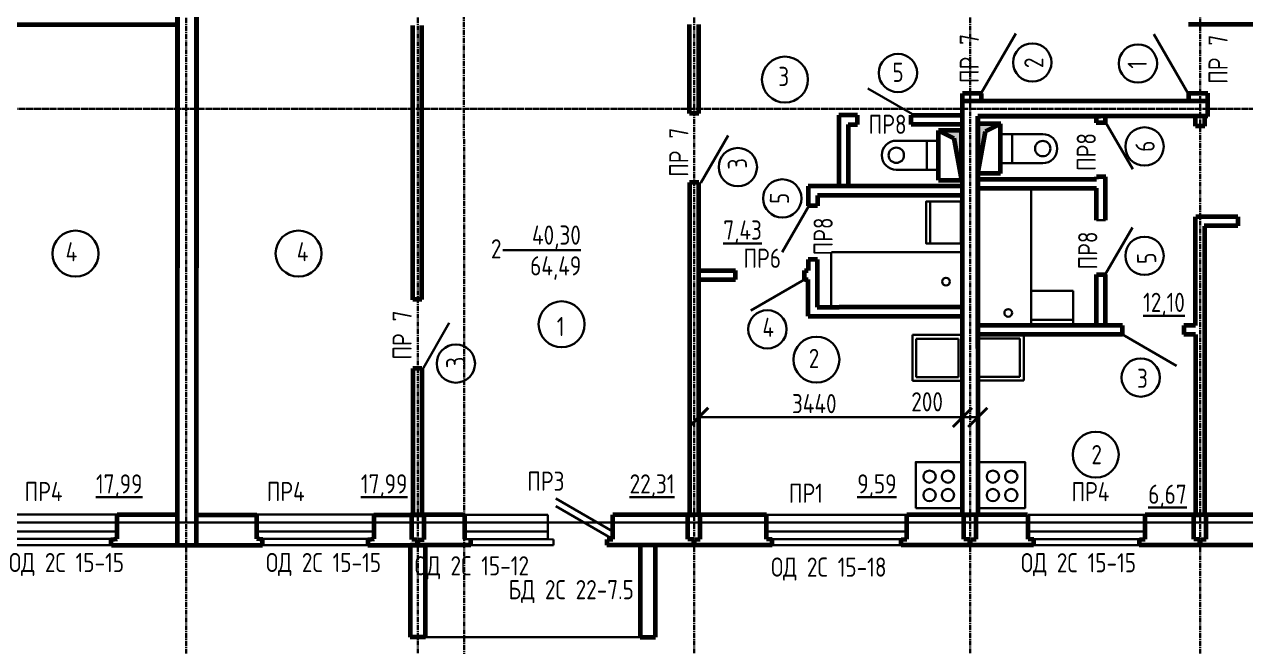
# Model space of a CAD drawing. Header units: millimetres. Extents: x 83035 to 329678, y -103769 to 22061.
# Drawn here: x 187717 to 203645, y -25363 to -17241 of the extents above; entities that cross this region are included whole.
import ezdxf

# ---------------------------------------------------------------- set-up
doc = ezdxf.new("R2010")
doc.units = ezdxf.units.MM
doc.header["$LTSCALE"] = 10
doc.linetypes.add('CENTER', pattern=[50.8, 31.75, -6.35, 6.35, -6.35])
for name, color, linetype, lineweight in [('Осевой', 4, 'CENTER', 30), ('Основной', 5, 'Continuous', 60), ('Размерный', 3, 'Continuous', 30), ('Разрезка', 17, 'Continuous', 60), ('Символ разрез', 3, 'Continuous', 20), ('Текст', 244, 'Continuous', 30)]:
    doc.layers.add(name, color=color, linetype=linetype, lineweight=lineweight)
doc.styles.add('1.10', font='', dxfattribs={"height": 25})
doc.styles.add('2.5', font='', dxfattribs={"height": 250})
doc.styles.get('1.10').set_extended_font_data('GOST type A')
doc.styles.get('2.5').set_extended_font_data('GOST type A')
doc.dimstyles.new('Размеры', dxfattribs={"dimtxt": 250, "dimasz": 250, "dimexe": 125, "dimexo": 62.5, "dimgap": 62.5, "dimtad": 1, "dimtxsty": '2.5', "dimblk": 'ARCHTICK', "dimcen": 250, "dimadec": 0, "dimazin": 0, "dimtfac": 1, "dimtmove": 1, "dimatfit": 3, "dimfxl": 1.25, "dimarcsym": 0})

# ---------------------------------------------------------------- blocks, each defined once
blk = doc.blocks.new('_ArchTick')
at = {"color": 0, "linetype": 'ByBlock', "const_width": 0.15}
blk.add_lwpolyline([(-0.5, -0.5), (0.5, 0.5)], dxfattribs=at)
blk = doc.blocks.new('*D588')
at = {"layer": 'Размерный', "color": 0, "linetype": 'ByBlock', "lineweight": -2, "ltscale": 500}
for p, q in [((170125, -17042), (169925, -17042)), ((170050, -17042), (170050, -17242)), ((170050, -17242), (169925, -17242))]:
    blk.add_line(p, q, dxfattribs=at)
at = {"layer": 'Размерный', "color": 0, "lineweight": -2, "ltscale": 500, "xscale": 250, "yscale": 250, "zscale": 250}
for p, rotation in [((170050, -17042), 90), ((170050, -17242), 270)]:
    blk.add_blockref('_ArchTick', p, dxfattribs=dict(at, rotation=rotation))
at = {"layer": 'Размерный', "color": 0, "ltscale": 500, "insert": (169862, -16481), "char_height": 250, "attachment_point": 5, "rotation": 90, "style": '2.5'}
blk.add_mtext('200', dxfattribs=at)
blk = doc.blocks.new('*D589')
at = {"layer": 'Размерный', "color": 0, "linetype": 'ByBlock', "lineweight": -2, "ltscale": 500}
for p, q in [((170125, -17242), (169925, -17242)), ((170050, -17242), (170050, -23642)), ((170050, -23642), (169925, -23642))]:
    blk.add_line(p, q, dxfattribs=at)
at = {"layer": 'Размерный', "color": 0, "lineweight": -2, "ltscale": 500, "xscale": 250, "yscale": 250, "zscale": 250}
for p, rotation in [((170050, -17242), 90), ((170050, -23642), 270)]:
    blk.add_blockref('_ArchTick', p, dxfattribs=dict(at, rotation=rotation))
at = {"layer": 'Размерный', "color": 0, "ltscale": 500, "insert": (169862, -20442), "char_height": 250, "attachment_point": 5, "rotation": 90, "style": '2.5'}
blk.add_mtext('6400', dxfattribs=at)
blk = doc.blocks.new('36')
at = {"layer": 'Основной', "color": 0, "lineweight": 30, "ltscale": 0.5}
blk.add_lwpolyline([(-184385, -26135), (-184985, -26135), (-184985, -25535), (-184385, -25535)], close=True, dxfattribs=at)
for centre in [(-184805, -25725), (-184565, -25725), (-184805, -25965), (-184565, -25965)]:
    blk.add_circle(centre, 80, dxfattribs=at)
blk = doc.blocks.new('11')
at = {"layer": 'Основной', "color": 0, "lineweight": 30, "ltscale": 0.5}
blk.add_line((-188675, -17377), (-188125, -17377), dxfattribs=at)
blk.add_lwpolyline([(-188675, -17777), (-188125, -17777), (-188125, -17327), (-188675, -17327)], close=True, dxfattribs=at)
blk = doc.blocks.new('8')
at = {"layer": 'Основной'}
h = blk.add_hatch(color=0, dxfattribs=at)
h.set_gradient(color1=(0, 1, 5), color2=(0, 0, 0), one_color=1)
h.paths.add_polyline_path([(-187425, -16522), (-187725, -16522), (-187525, -16622), (-187425, -17172), (-187425, -17037), (-187425, -17037), (-187425, -16657), (-187425, -16657)])
at = {"layer": 'Основной', "color": 0}
for p, q in [((-187725, -17172), (-187725, -16522)), ((-187725, -16522), (-187525, -16622)), ((-187425, -16522), (-187725, -16522)), ((-187425, -17172), (-187425, -16522)), ((-187525, -16622), (-187425, -17172)), ((-187725, -17172), (-187425, -17172))]:
    blk.add_line(p, q, dxfattribs=at)
at = {"layer": 'Основной', "color": 0, "lineweight": 30, "ltscale": 0.5}
for p, q in [((-187725, -16657), (-188275, -16657)), ((-187875, -17037), (-187875, -16657)), ((-187725, -16657), (-187725, -17037)), ((-188275, -17037), (-187725, -17037))]:
    blk.add_line(p, q, dxfattribs=at)
blk.add_circle((-188275, -16847), 100, dxfattribs=at)
blk.add_arc((-188275, -16847), 190, 90, 270, dxfattribs=at)
blk = doc.blocks.new('41')
at = {"layer": 'Разрезка', "color": 0}
for p, q in [((-177165, -27055), (-177165, -26735)), ((-177005, -27055), (-177005, -26735)), ((-177090, -27060), (-177165, -27055)), ((-177090, -27135), (-177090, -27060)), ((-177080, -27060), (-177005, -27055)), ((-177080, -27135), (-177080, -27060))]:
    blk.add_line(p, q, dxfattribs=at)
blk = doc.blocks.new('47')
at = {"layer": 'Основной'}
h = blk.add_hatch(color=0, dxfattribs=at)
h.set_gradient(color1=(0, 1, 5), color2=(0, 0, 0), one_color=1)
h.paths.add_polyline_path([(-184433, -21679), (-184733, -21679), (-184533, -21779), (-184433, -22329), (-184433, -22194), (-184433, -22194), (-184433, -21814), (-184433, -21814)])
at = {"layer": 'Основной', "color": 0, "lineweight": 30, "ltscale": 0.5}
for p, q in [((-184733, -21814), (-185283, -21814)), ((-184883, -22194), (-184883, -21814)), ((-185283, -22194), (-184733, -22194))]:
    blk.add_line(p, q, dxfattribs=at)
at = {"layer": 'Основной', "color": 0}
for p, q in [((-184435, -21677), (-184735, -21677)), ((-184735, -21680), (-184535, -21780)), ((-184733, -22329), (-184733, -21679)), ((-184534, -21782), (-184434, -22332)), ((-184438, -22325), (-184438, -21675)), ((-184733, -22329), (-184433, -22329))]:
    blk.add_line(p, q, dxfattribs=at)
at = {"layer": 'Основной', "color": 0, "lineweight": 30, "ltscale": 0.5}
blk.add_circle((-185283, -22004), 100, dxfattribs=at)
blk.add_arc((-185283, -22004), 190, 90, 270, dxfattribs=at)
blk = doc.blocks.new('55')
at = {"layer": 'Текст', "color": 0, "style": '2.5'}
for s, p in [('ПР', (-180064, -17142)), ('7', (-179564, -17142))]:
    blk.add_text(s, height=250, dxfattribs=at).set_placement(p)
blk = doc.blocks.new('56')
at = {"layer": 'Основной', "color": 0, "lineweight": 30}
for p, q in [((-184985, -24985), (-184985, -24385)), ((-184385, -24435), (-184935, -24435)), ((-184935, -24435), (-184935, -24935)), ((-184985, -24985), (-184385, -24985)), ((-184935, -24935), (-184385, -24935))]:
    blk.add_line(p, q, dxfattribs=at)
blk = doc.blocks.new('57')
at = {"layer": 'Основной', "color": 0, "lineweight": 30}
for p, q in [((-184171, -24985), (-184171, -24385)), ((-183571, -24435), (-184121, -24435)), ((-184121, -24435), (-184121, -24935)), ((-183570, -24435), (-183570, -24935)), ((-183521, -24985), (-183521, -24385)), ((-184171, -24985), (-183521, -24985)), ((-184121, -24935), (-183571, -24935))]:
    blk.add_line(p, q, dxfattribs=at)
at = {"layer": 'Размерный', "color": 0, "ltscale": 500}
blk.add_line((-184171, -24385), (-183521, -24385), dxfattribs=at)
blk = doc.blocks.new('58')
at = {"layer": 'Размерный', "color": 0, "ltscale": 0.5}
blk.add_circle((-181488, -19321), 300, dxfattribs=at)
at = {"layer": 'Размерный', "color": 0, "ltscale": 500, "insert": (-181575, -19155), "char_height": 250, "width": 1306.21, "attachment_point": 1, "style": '1.10'}
blk.add_mtext('3', dxfattribs=at)
blk = doc.blocks.new('285')
at = {"layer": 'Осевой', "color": 0, "ltscale": 0.2}
blk.add_line((-165107, -30396), (-165107, -12836), dxfattribs=at)
at = {"layer": 'Основной', "color": 0, "lineweight": 30}
for p, q in [((-164512, -19460), (-164962, -20240)), ((-162708, -19471), (-162258, -20251))]:
    blk.add_line(p, q, dxfattribs=at)
at = {"layer": 'Основной', "color": 0}
for p, q in [((-165207, -25742), (-165207, -20242)), ((-164957, -20243), (-165207, -20243)), ((-164957, -20342), (-164957, -20243)), ((-162441, -20342), (-164957, -20342)), ((-162007, -20342), (-162507, -20342)), ((-162257, -20239), (-162257, -20342)), ((-162007, -20243), (-162257, -20243)), ((-162007, -20542), (-162007, -20241))]:
    blk.add_line(p, q, dxfattribs=at)
at = {"layer": 'Размерный', "color": 0, "ltscale": 500}
for centre in [(-164296, -19839), (-162917, -19852)]:
    blk.add_circle(centre, 250, dxfattribs=at)
at = {"layer": 'Размерный', "color": 0, "extrusion": (0, 0, -1), "xscale": -1, "zscale": -1, "rotation": 270}
for p in [(182134, 159956), (178889, 159946)]:
    blk.add_blockref('55', p, dxfattribs=at)
blk = doc.blocks.new('42')
at = {"layer": 'Размерный', "color": 0, "ltscale": 500, "char_height": 250, "attachment_point": 7, "rotation": 90, "style": '1.10'}
for s, insert, width in [('2', (-162769, -18408), 531.65), ('{\\fGOST type A|b1|i0|c204|p34;1}', (-164152, -18457), 609.04), ('2', (-164150, -19912), 531.65), ('{\\fGOST type A|b1|i0|c204|p34;1}', (-162802, -19918), 609.04)]:
    blk.add_mtext(s, dxfattribs=dict(at, insert=insert, width=width))
blk = doc.blocks.new('288')
at = {"layer": 'Основной', "color": 0, "lineweight": 30}
for p, q in [((-174411, -25739), (-172881, -25739)), ((-174411, -25959), (-172881, -25959)), ((-174411, -26059), (-172881, -26059)), ((-174336, -26139), (-172956, -26139))]:
    blk.add_line(p, q, dxfattribs=at)
at = {"layer": 'Разрезка', "color": 0}
for p, q in [((-174411, -26059), (-174411, -25739)), ((-172881, -26059), (-172881, -25739)), ((-174336, -26064), (-174411, -26059)), ((-174336, -26139), (-174336, -26064)), ((-172956, -26064), (-172881, -26059)), ((-172956, -26139), (-172956, -26064))]:
    blk.add_line(p, q, dxfattribs=at)
at = {"layer": 'Текст', "color": 0, "insert": (-174290, -26241), "char_height": 250, "width": 1690.16, "attachment_point": 1, "style": '2.5'}
blk.add_mtext('{\\fGOST type A|b0|i0|c204|p34;ОД} 2{\\fGOST type A|b0|i0|c204|p34;С} 15-15', dxfattribs=at)

msp = doc.modelspace()

# ---------------------------------------------------------------- linework, layer by layer
at = {"layer": 'Осевой', "color": 0, "ltscale": 0.2}
for p, q in [((189828.516, -28299.036), (189828.516, -10749.785)), ((192848.543, -28295.426), (192848.543, -10735.404)), ((193453.08, -27843.232), (193449.145, -10683.31)), ((196452.047, -28295.388), (196452.047, -10721.92)), ((203052.047, -27995.386), (203052.047, -10753.708)), ((165924.977, -18341.945), (204666.347, -18341.945)), ((210765.828, -18341.273), (175010.677, -18341.273)), ((165861.407, -23741.945), (204683.46, -23741.945)), ((210844.919, -23741.273), (174993.564, -23741.273))]:
    msp.add_line(p, q, dxfattribs=at)
at = {"layer": 'Основной', "color": 0, "ltscale": 0.2}
for p, q in [((189713.458, -23642.899), (189713.458, -11245.912)), ((189713.566, -24043.51), (189720.692, -11242.063)), ((189963.458, -24044.181), (189967.097, -11235.985)), ((189963.566, -23642.228), (189963.566, -11245.241))]:
    msp.add_line(p, q, dxfattribs=at)
at = {"layer": 'Основной', "color": 0, "ltscale": 500}
for p, q in [((179474.977, -17241.344), (189714.632, -17241.945)), ((192781.847, -20835.875), (192781.847, -17254.183)), ((192901.847, -20834.102), (192901.847, -17254.183)), ((196392.047, -18402.853), (196392.047, -17242.24)), ((196512.047, -18402.853), (196512.047, -17242.24)), ((200202.047, -18241.273), (199952.047, -18241.273)), ((198582.122, -18426.396), (198341.305, -18426.396)), ((198341.305, -18426.396), (198341.909, -18546.396)), ((198582.122, -18546.396), (198582.122, -18426.396)), ((199282.122, -18546.396), (199282.122, -18426.396)), ((199282.122, -18426.396), (199936.708, -18426.396)), ((201700.055, -18527.41), (201700.055, -18440.704)), ((201820.055, -18527.41), (201820.055, -18440.704)), ((198341.909, -18546.396), (198341.909, -19357.125)), ((198461.909, -18546.396), (198461.909, -19354.743)), ((198461.909, -18546.396), (198582.122, -18546.396)), ((199932.756, -18546.396), (199282.122, -18546.396)), ((199939.289, -19354.569), (197939.961, -19354.555)), ((197939.961, -19354.555), (197940.194, -19609.026)), ((199939.289, -19474.569), (198060.433, -19474.569)), ((198060.433, -19474.569), (198060.511, -19609.026)), ((198060.511, -19609.026), (197940.194, -19609.026)), ((203543.79, -19751.871), (202995.832, -19751.193)), ((203543.79, -19871.193), (203106.253, -19871.193)), ((203543.79, -19751.871), (203543.79, -19871.917)), ((198060.511, -20309.026), (197940.194, -20309.026)), ((197940.194, -20309.026), (197940.194, -20451.862)), ((197893.034, -20452.407), (197941.622, -20452.407)), ((197891.822, -20569.478), (197940.353, -20569.478)), ((192901.847, -20834.102), (192781.915, -20834.102)), ((192781.847, -21734.102), (192781.847, -23639.446)), ((192901.847, -21734.102), (192781.915, -21734.102)), ((192901.847, -21734.102), (192901.847, -23639.446))]:
    msp.add_line(p, q, dxfattribs=at)
at = {"layer": 'Основной', "color": 0}
for p, q in [((209252.047, -17241.273), (202899.893, -17241.273)), ((196512.047, -18402.853), (196392.047, -18402.853)), ((200152.047, -18441.273), (200152.047, -23641.273)), ((202681.422, -18441.273), (200152.047, -18441.273)), ((200152.047, -21171.273), (200152.047, -18441.273)), ((200152.047, -18441.273), (201752.047, -18441.273)), ((203152.047, -18441.273), (202652.047, -18441.273)), ((202992.047, -18570.461), (202992.047, -18441.273)), ((203112.047, -18570.461), (203112.047, -18441.273)), ((201820.055, -18527.41), (201697.828, -18527.41)), ((203112.047, -18570.461), (202992.047, -18570.461)), ((200152.69, -19260.253), (201699.08, -19260.253)), ((201820.556, -19230.253), (201700.348, -19230.253)), ((201700.348, -19260.328), (201700.348, -19230.253)), ((201819.08, -19796.761), (201819.08, -19230.445)), ((196512.047, -19302.853), (196392.047, -19302.853)), ((196392.047, -19303.795), (196392.047, -23641.273)), ((196512.047, -23641.273), (196512.047, -19302.853)), ((200151.324, -19380.253), (201699.08, -19380.253)), ((201699.08, -19796.761), (201699.08, -19380.297)), ((202992.047, -21171.273), (202992.047, -19752.485)), ((203112.047, -23641.273), (203112.047, -19874.41)), ((196511.811, -20452.155), (196991.606, -20452.155)), ((201699.08, -20506.761), (201818.083, -20506.761)), ((201699.08, -21170.924), (201699.08, -20506.761)), ((201819.08, -21170.924), (201819.08, -20506.761)), ((196512.654, -20572.155), (196991.606, -20572.155)), ((198058.922, -20930.217), (198344.917, -20930.217)), ((199944.917, -20930.217), (198344.917, -20930.217)), ((197939.87, -21050.217), (199944.917, -21050.217)), ((202042.047, -21171.273), (200151.383, -21171.273)), ((200152.047, -21471.273), (200152.047, -21171.273)), ((202842.047, -21171.273), (202842.047, -21291.273)), ((202992.047, -21171.273), (202842.047, -21171.273)), ((202042.047, -21291.273), (200152.047, -21291.273)), ((202992.047, -21291.273), (202842.047, -21291.273)), ((202992.047, -21291.273), (202992.047, -23641.273)), ((189713.844, -23641.945), (188928.518, -23641.945)), ((189963.181, -23641.273), (190748.507, -23641.273)), ((192272.977, -23641.273), (192952.047, -23641.273)), ((192752.047, -23641.273), (192752.047, -23641.273)), ((192752.047, -23641.273), (192752.047, -23641.273)), ((193463.918, -23641.273), (192752.047, -23641.273)), ((192952.047, -23641.273), (192952.047, -23641.273)), ((192952.047, -23641.273), (192952.047, -23641.273)), ((197397.047, -23641.273), (195394.126, -23641.273)), ((200802.693, -23641.273), (199227.047, -23641.273)), ((204237.047, -23641.273), (202335.923, -23641.273)), ((189963.96, -24041.945), (188852.924, -24041.945)), ((189713.064, -24041.273), (190824.1, -24041.273)), ((192197.383, -24041.273), (192952.047, -24041.273)), ((192748.543, -24041.273), (192748.543, -25241.273)), ((193540.111, -24041.273), (192752.047, -24041.273)), ((192948.543, -25241.273), (192948.543, -24041.273)), ((197472.047, -24041.273), (195315.334, -24041.273)), ((195748.543, -24041.273), (195748.543, -25241.273)), ((195948.543, -25241.273), (195948.543, -24041.273)), ((200879.858, -24041.273), (199152.047, -24041.273)), ((204312.047, -24041.273), (202258.758, -24041.273)), ((192948.543, -25241.273), (192748.543, -25241.273)), ((195748.543, -25241.273), (195948.543, -25241.273))]:
    msp.add_line(p, q, dxfattribs=at)
at = {"layer": 'Основной', "color": 0, "lineweight": 30, "ltscale": 0.5}
for p, q in [((198717.703, -18078.71), (199301.808, -18414.793)), ((201820.055, -18517.41), (202175.021, -19132.229)), ((196541.052, -19307.983), (196896.018, -18693.164)), ((200147.982, -21166.68), (200147.982, -19417.142)), ((200847.982, -19380.238), (200847.982, -21147.142)), ((197603.042, -20212.585), (197958.007, -19597.766)), ((201814.695, -20506.761), (202169.661, -19891.942)), ((197894.37, -20569.601), (197192.89, -20974.601)), ((192903.374, -21753.76), (193258.34, -21138.941)), ((201397.982, -21097.142), (200847.982, -21097.142)), ((202042.047, -21291.273), (202743.527, -21696.273))]:
    msp.add_line(p, q, dxfattribs=at)
at = {"layer": 'Основной', "color": 0, "ltscale": 0.5}
for p, q in [((198059.961, -20930.615), (198060.215, -20309.026)), ((196991.606, -20572.155), (196991.606, -20452.155)), ((197891.606, -20572.155), (197891.606, -20452.155)), ((197939.961, -21050.224), (197940.137, -20572.155)), ((202042.047, -21291.273), (202042.047, -21171.273))]:
    msp.add_line(p, q, dxfattribs=at)
at = {"layer": 'Основной', "color": 0, "lineweight": 30}
for p, q in [((194649.264, -23431.408), (195394.046, -23861.408)), ((194649.264, -23531.408), (195394.046, -23961.408)), ((194543.543, -23641.273), (193463.543, -23641.273)), ((199227.047, -23641.273), (197397.047, -23641.273)), ((202337.463, -23641.273), (200807.463, -23641.273)), ((194543.543, -23861.273), (193463.543, -23861.273)), ((199227.047, -23861.273), (197397.047, -23861.273)), ((202337.463, -23861.273), (200807.463, -23861.273)), ((194543.543, -23961.273), (193463.543, -23961.273)), ((193538.543, -24041.273), (194618.543, -24041.273)), ((199227.047, -23961.273), (197397.047, -23961.273)), ((199152.047, -24041.273), (197472.047, -24041.273)), ((202337.463, -23961.273), (200807.463, -23961.273)), ((202262.463, -24041.273), (200882.463, -24041.273)), ((195748.543, -25241.273), (192948.543, -25241.273))]:
    msp.add_line(p, q, dxfattribs=at)
at = {"layer": 'Основной', "color": 0, "lineweight": 30, "ltscale": 0.5}
msp.add_lwpolyline([(201398.072, -20718.838), (200848.072, -20718.838), (200848.072, -21168.838), (201398.072, -21168.838)], close=True, dxfattribs=at)
at = {"layer": 'Основной', "color": 0, "lineweight": 30}
for centre in [(199737.824, -20599.454), (200549.08, -21006.761)]:
    msp.add_circle(centre, 50, dxfattribs=at)
at = {"layer": 'Размерный', "color": 0, "ltscale": 500}
for p, q in [((201699.08, -19796.761), (201819.239, -19796.761)), ((194974.697, -20186.944), (193957.291, -20186.944)), ((198239.46, -20942.168), (198239.46, -20227.058)), ((199943.763, -20216.082), (198243.763, -20216.082)), ((200848.072, -21168.838), (200147.982, -21166.68)), ((196512.047, -22370.376), (196512.047, -22495.376)), ((199952.047, -22370.376), (196512.047, -22370.376)), ((199952.047, -22370.376), (199952.047, -22495.376)), ((200152.047, -22370.376), (199952.047, -22370.376)), ((199952.047, -22370.376), (199952.047, -22495.376)), ((200152.047, -22370.376), (200152.047, -22495.376))]:
    msp.add_line(p, q, dxfattribs=at)
for centre in [(199110.396, -17875.396), (202327.149, -18834.761), (197023.027, -19104.251), (197602.872, -19513.035), (202327.149, -20262.219), (197407.7, -21221.542), (193344.786, -21668.398), (202277.45, -21851.042)]:
    msp.add_circle(centre, 250, dxfattribs=at)
at = {"layer": 'Размерный', "color": 0, "ltscale": 0.5}
for centre in [(188383.678, -20233.545), (191293.346, -20232.874), (194724.797, -21155.874), (198048.081, -21617.587), (201690.689, -22857.718)]:
    msp.add_circle(centre, 300, dxfattribs=at)
at = {"layer": 'Разрезка', "color": 0, "ltscale": 500}
for p, q in [((192932.047, -23641.273), (192772.047, -23641.273)), ((192772.047, -23641.273), (192857.047, -23641.273)), ((192932.047, -23641.273), (192857.047, -23641.273)), ((196532.047, -23641.273), (196372.047, -23641.273)), ((196372.047, -23641.273), (196457.047, -23641.273)), ((196532.047, -23641.273), (196457.047, -23641.273)), ((200132.047, -23641.273), (199972.047, -23641.273)), ((199972.047, -23641.273), (200057.047, -23641.273)), ((200132.047, -23641.273), (200057.047, -23641.273)), ((203132.047, -23641.273), (202972.047, -23641.273)), ((202972.047, -23641.273), (203057.047, -23641.273)), ((203132.047, -23641.273), (203057.047, -23641.273))]:
    msp.add_line(p, q, dxfattribs=at)
at = {"layer": 'Разрезка', "color": 0}
for p, q in [((193463.543, -23961.273), (193463.543, -23641.273)), ((195393.543, -23961.273), (195393.543, -23641.273)), ((196372.047, -23961.273), (196372.047, -23641.273)), ((196532.047, -23961.273), (196532.047, -23641.273)), ((197397.047, -23961.273), (197397.047, -23641.273)), ((199227.047, -23961.273), (199227.047, -23641.273)), ((199972.047, -23961.273), (199972.047, -23641.273)), ((200132.047, -23961.273), (200132.047, -23641.273)), ((200807.463, -23961.273), (200807.463, -23641.273)), ((202337.463, -23961.273), (202337.463, -23641.273)), ((202972.047, -23961.273), (202972.047, -23641.273)), ((203132.047, -23961.273), (203132.047, -23641.273)), ((193538.543, -24041.273), (193538.543, -23966.273)), ((195318.543, -23966.273), (195393.543, -23961.273)), ((195318.543, -24041.273), (195318.543, -23966.273)), ((196447.047, -23966.273), (196372.047, -23961.273)), ((196447.047, -24041.273), (196447.047, -23966.273)), ((196457.047, -23966.273), (196532.047, -23961.273)), ((196457.047, -24041.273), (196457.047, -23966.273)), ((197472.047, -23966.273), (197397.047, -23961.273)), ((197472.047, -24041.273), (197472.047, -23966.273)), ((199152.047, -23966.273), (199227.047, -23961.273)), ((199152.047, -24041.273), (199152.047, -23966.273)), ((200047.047, -23966.273), (199972.047, -23961.273)), ((200047.047, -24041.273), (200047.047, -23966.273)), ((200057.047, -23966.273), (200132.047, -23961.273)), ((200057.047, -24041.273), (200057.047, -23966.273)), ((200882.463, -23966.273), (200807.463, -23961.273)), ((200882.463, -24041.273), (200882.463, -23966.273)), ((202262.463, -23966.273), (202337.463, -23961.273)), ((202262.463, -24041.273), (202262.463, -23966.273)), ((203047.047, -23966.273), (202972.047, -23961.273)), ((203047.047, -24041.273), (203047.047, -23966.273)), ((203057.047, -23966.273), (203132.047, -23961.273)), ((203057.047, -24041.273), (203057.047, -23966.273))]:
    msp.add_line(p, q, dxfattribs=at)
at = {"layer": 'Разрезка', "color": 0, "lineweight": 30}
for p, q in [((194543.543, -23961.273), (194543.543, -23641.273)), ((194618.543, -23966.273), (194543.543, -23961.273)), ((194618.543, -24041.273), (194618.543, -23966.273))]:
    msp.add_line(p, q, dxfattribs=at)

# ---------------------------------------------------------------- block references
at = {"layer": 'Размерный', "color": 0, "extrusion": (0, 0, -1), "xscale": -1, "zscale": -1}
msp.add_blockref('58', (-379125.269, 1359.212), dxfattribs=at)
at = {"layer": 'Размерный', "color": 0, "extrusion": (0, 0, -1), "xscale": -1, "zscale": -1, "rotation": 270}
for p in [(-179235.36, 160832.169), (-175626.8, 158446.196)]:
    msp.add_blockref('55', p, dxfattribs=at)
at = {"layer": 'Размерный', "color": 0}
msp.add_blockref('8', (387364.967, -2102.359), dxfattribs=at)
at = {"layer": 'Размерный', "color": 0, "extrusion": (0, 0, -1), "zscale": -1}
for name, p in [('47', (-15716.431, 3141.303)), ('57', (-15779.395, 3089.571)), ('56', (-15767.092, 3093.668)), ('36', (-14958.302, 2580.177)), ('36', (-15784.614, 2580.177)), ('41', (-15764.731, 3089.383))]:
    msp.add_blockref(name, p, dxfattribs=at)
at = {"layer": 'Размерный', "color": 0, "rotation": 90}
msp.add_blockref('11', (182152.973, 168572.669), dxfattribs=at)
at = {"layer": 'Размерный', "color": 0, "ltscale": 500, "xscale": 250, "yscale": 250, "zscale": 250, "rotation": 180}
for p in [(196512.047, -22370.376), (199952.047, -22370.376)]:
    msp.add_blockref('_ArchTick', p, dxfattribs=at)
at = {"layer": 'Размерный', "color": 0, "ltscale": 500, "xscale": 250, "yscale": 250, "zscale": 250}
for p in [(199952.047, -22370.376), (200152.047, -22370.376)]:
    msp.add_blockref('_ArchTick', p, dxfattribs=at)
at = {"layer": 'Символ разрез', "color": 0}
for name in ['285', '42']:
    msp.add_blockref(name, (365158.741, 2100.431), dxfattribs=at)
at = {"layer": 'Текст', "color": 0}
for p in [(361806.527, 2100.431), (365158.741, 2100.431)]:
    msp.add_blockref('288', p, dxfattribs=at)

# ---------------------------------------------------------------- texts
at = {"layer": 'Размерный', "color": 0, "ltscale": 500, "char_height": 250, "style": '1.10'}
for s, insert, width, attachment_point in [('5', (199185.408, -17741.56), 985.20867, 3), ('40,30', (194975.768, -19866.368), 1964.55888, 3), ('2', (193939.806, -20045.371), 2109.86751, 3), ('4', (188254.91, -20084.23), 1355.81337, 1), ('4', (191422.115, -20083.558), 1355.81337, 3), ('64,49', (194979.494, -20268.229), 1452.46263, 3), ('1', (194761.991, -21059.558), 710.15528, 3), ('4', (197494.63, -21070.349), 866.81508, 3), ('2', (198084.999, -21476.556), 975.52436, 3), ('3', (202371.195, -21736.177), 909.39635, 3), ('2', (201772.15, -22731.971), 975.52436, 3)]:
    msp.add_mtext(s, dxfattribs=dict(at, insert=insert, width=width, attachment_point=attachment_point))
for s, insert, width, attachment_point, rotation in [('6', (202457.759, -18756.805), 467.41808, 9, 91.4335072), ('3', (196886.109, -18997.452), 909.39635, 3, 93.8968058), ('5', (197443.748, -19433.407), 706.74947, 3, 87.7072285), ('5', (202232.55, -20372.661), 985.20867, 1, 92.2927715), ('3', (193212.24, -21590.081), 909.39635, 3, 93.8968058)]:
    msp.add_mtext(s, dxfattribs=dict(at, insert=insert, width=width, attachment_point=attachment_point, rotation=rotation))
at = {"layer": 'Размерный', "color": 0, "ltscale": 500, "char_height": 250, "attachment_point": 5, "style": '2.5'}
for s, insert in [('3440', (198019.746, -22191.501)), ('200', (199491.409, -22167.529))]:
    msp.add_mtext(s, dxfattribs=dict(at, insert=insert))
at = {"layer": 'Текст', "color": 0, "char_height": 250, "style": '2.5'}
for s, insert, width, attachment_point in [('ПР8', (199223.66, -18420.699), 1690.16344, 3), ('{\\L7,43}', (197336.039, -19800.66), 525, 3), ('ПР6', (197585.063, -20419.078), 1690.16344, 9), ('{\\L12,10}', (202853.958, -20744.319), 525, 3), ('ПР3', (194761.311, -23078.836), 1690.16344, 3), ('ПР4', (187718.928, -23213.987), 1690.16344, 1), ('{\\L17,99}', (188650.171, -23114.634), 525, 1), ('ПР4', (190877.727, -23213.987), 1690.16344, 1), ('{\\L17,99}', (192713.421, -23113.962), 525, 3), ('{\\L22,31}', (196197.571, -23113.962), 525, 3), ('ПР1', (198132.51, -23236.254), 1690.16344, 3), ('ПР4', (201869.01, -23216.577), 1690.16344, 3), ('{\\fGOST type A|b0|i0|c204|p34;ОД} 2{\\fGOST type A|b0|i0|c204|p34;С} 15-12', (194298.901, -24183.349), 1690.16344, 3), ('{\\fGOST type A|b0|i0|c204|p34;ОД} 2{\\fGOST type A|b0|i0|c204|p34;С} 15-18', (198962.132, -24200.45), 1690.16344, 3), ('{\\fGOST type A|b0|i0|c204|p34;ОД} 2{\\fGOST type A|b0|i0|c204|p34;С} 15-15', (202216.206, -24143.171), 1690.16344, 3), ('{\\fGOST type A|b0|i0|c204|p34;БД} 2{\\fGOST type A|b0|i0|c204|p34;С} 22-7.5', (195666.449, -24494.845), 1690.16344, 3)]:
    msp.add_mtext(s, dxfattribs=dict(at, insert=insert, width=width, attachment_point=attachment_point))
at = {"layer": 'Текст', "color": 0, "char_height": 250, "width": 1690.16344, "attachment_point": 7, "rotation": 90, "style": '2.5'}
for insert in [(201692.785, -19154.979), (198260.419, -20257.548), (201711.967, -20440.771)]:
    msp.add_mtext('ПР8', dxfattribs=dict(at, insert=insert))
at = {"layer": 'Текст', "color": 0, "char_height": 250, "attachment_point": 3, "style": '2.5'}
for s, insert in [('{\\L9,59}', (199092.398, -23113.962)), ('{\\L6,67}', (202876.933, -23248.994))]:
    msp.add_mtext(s, dxfattribs=dict(at, insert=insert))

# ---------------------------------------------------------------- dimensions: what is measured, and where the dimension line sits
at = {"layer": 'Размерный', "color": 0, "ltscale": 500}
dim = msp.add_linear_dim(base=(170049.977, -17241.945), p1=(203599.977, -17041.945), p2=(170049.977, -17241.945), angle=90, dimstyle='Размеры', override={"dimfxl": 75, "dimfxlon": 1}, dxfattribs=at)
dim.commit()
dim.dimension.update_dxf_attribs({"geometry": '*D588', "text_midpoint": (170049.977, -16480.79), "dimtype": 160})
dim = msp.add_linear_dim(base=(170049.977, -23641.945), p1=(203599.977, -17241.945), p2=(170049.977, -23641.945), angle=90, dimstyle='Размеры', override={"dimfxl": 75, "dimfxlon": 1}, dxfattribs=at)
dim.commit()
dim.dimension.update_dxf_attribs({"geometry": '*D589', "text_midpoint": (169862.477, -20441.945)})

doc.saveas('drawing.dxf')
